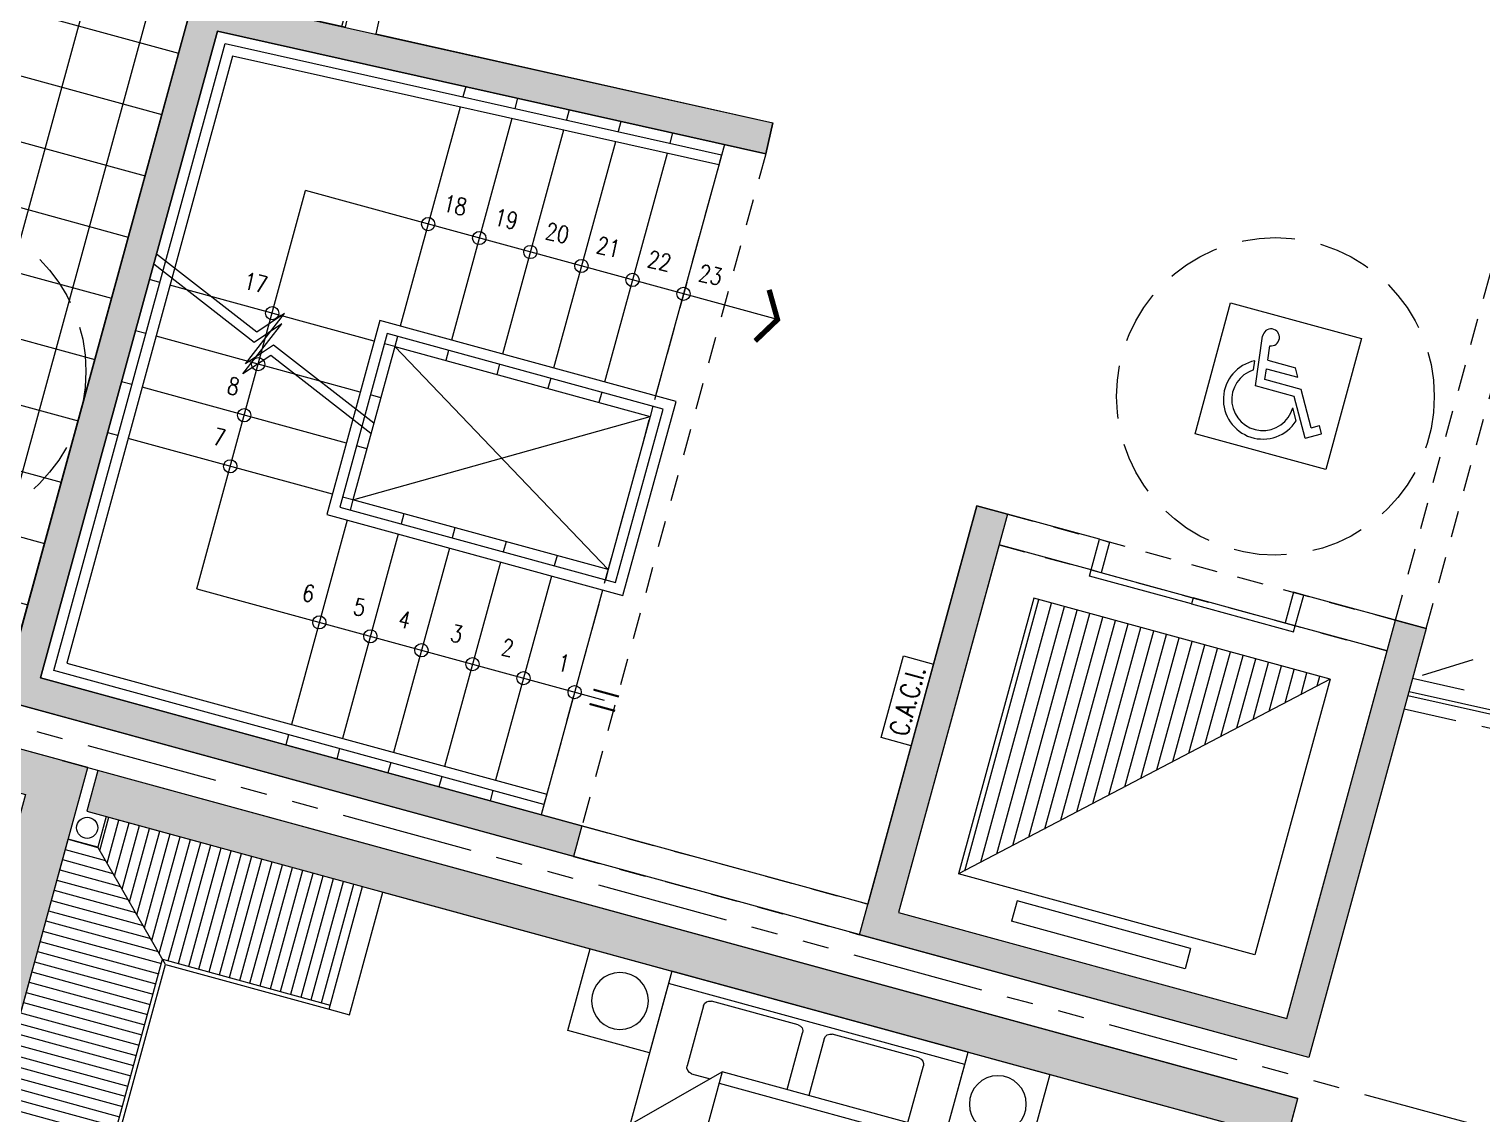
# Model space of a CAD drawing. Header units: millimetres. Extents: x 2471 to 2909, y 1327 to 1568.
# Drawn here: x 2601.69 to 2608.55, y 1396.13 to 1401.25 of the extents above; entities that cross this region are included whole.
import ezdxf
from ezdxf.enums import TextEntityAlignment as Align
from ezdxf.xclip import XClip

# ---------------------------------------------------------------- set-up
doc = ezdxf.new("R2010")
doc.units = ezdxf.units.MM
doc.header["$XCLIPFRAME"] = 2
doc.set_wipeout_variables(frame=1)
for name, pattern in [('ACAD_ISO07W100', [3, 0, -3]), ('HIDDEN', [0.375, 0.25, -0.125]), ('HIDDEN2', [0.1875, 0.125, -0.0625]), ('PHANTOM', [2.5, 1.25, -0.25, 0.25, -0.25, 0.25, -0.25])]:
    doc.linetypes.add(name, pattern=pattern)
doc.layers.get('0').update_dxf_attribs({"color": 251, "lineweight": 9})
for name, color, linetype, lineweight in [('A-02', 251, 'Continuous', 13), ('A-BARANDAS', 251, 'Continuous', 13), ('A-EJES', 251, 'PHANTOM', 13), ('A-EST HATCH', 251, 'Continuous', 13), ('A-EST PLACAS', 251, 'Continuous', 13), ('A-EST VIGAS', 251, 'HIDDEN2', 13), ('A-ESTRUCTURA-HATCH', 251, 'Continuous', 13), ('A-ESTRUCTURA-MUROS', 251, 'Continuous', 13), ('A-HATCH', 251, 'Continuous', 13), ('A-MOBILIARIO', 251, 'Continuous', 13), ('A-MURO BAJO', 251, 'Continuous', 13), ('A-MUROS', 251, 'Continuous', 13), ('A-PLACAS', 251, 'Continuous', 13), ('A-PROYECCIONES', 251, 'HIDDEN', 13), ('A-VIDRIOS', 251, 'Continuous', 13), ('A_50_TextoIndicaciones', 251, 'Continuous', 13), ('CLOSET', 251, 'Continuous', 13), ('HATCH', 251, 'Continuous', 13), ('RED-PLUVIAL', 251, 'Continuous', 13)]:
    doc.layers.add(name, color=color, linetype=linetype, lineweight=lineweight)
doc.styles.add('ROMANS', font='romans.shx', dxfattribs={"width": 0.8})

# ---------------------------------------------------------------- blocks, each defined once
blk = doc.blocks.new('A$C64a6e5d1')
at = {"layer": 'A-EJES', "ltscale": 0.5}
blk.add_line((33.92848621445592, 17.7965634195134, -1.093768650761717e-06), (2.188075434794882, 26.47454235795885, -1.077900599000259e-06), dxfattribs=at)
blk = doc.blocks.new('EST P2')
at = {"layer": 'A-ESTRUCTURA-HATCH'}
h = blk.add_hatch(dxfattribs=at)
h.set_pattern_fill('ANSI31', color=256, scale=0.02, angle=-1.27e-14)
h.set_pattern_definition([(44.99999999999999, (-226392.077087921, -8188163.059610654), (-0.04490128060534576, 0.04490128060534578), [])])
h.paths.add_polyline_path([(-3.609999800828518, 5.049997551366687), (-3.609999800828518, 4.849997551180422), (-44.78499944024952, 4.849997609853745), (-44.78499937866582, -0.150002358481288), (-46.98999937772169, -0.1500023575499654), (-46.9900000851776, -11.15000259596854), (-3.609999100299319, -11.15005090925843), (-3.609999100299319, -11.40005090925843), (-47.2400000844209, -11.40000240411609), (-47.2400001185888, 0.1499976376071572), (-45.03500012474251, 0.1499976441264153), (-45.03499907316291, 5.049739951267838)])
h.paths.add_polyline_path([(5.875668717751978, 4.849997540004551), (5.875668724213028, 5.04999746195972), (35.52999999574968, 5.049996704794466), (35.52999999574968, 4.849997699260712)])
h.paths.add_polyline_path([(35.5800006974896, -11.1500659417361), (71.88000514596933, -11.1501255556941), (71.88000514596933, -11.40006201900542), (35.5800006974896, -11.40000240504742)])
h.paths.add_polyline_path([(-3.559999100310961, -11.15003591496497), (35.53000069750124, -11.15003591496497), (35.53000069750124, -11.40006590355188), (-3.559999100310961, -11.40006590355188)])
edge = h.paths.add_edge_path()
edge.add_arc((63.30066905263811, -0.1500025354325771), 9.699999993899837, 359.9999991583288, 539.9999991583288)
edge.add_line((53.60066905873828, -0.1500023929402232), (53.80066905874992, -0.1500023929402232))
edge.add_arc((63.30066905263811, -0.1500025354325771), 9.499999993888196, -8.593905818088388e-07, 179.9999991406095, ccw=False)
edge.add_line((72.80066904652631, -0.150002677924931), (73.00066904653795, -0.150002677924931))
h.paths.add_polyline_path([(47.91501720307861, 5.049996227025986), (35.5800006974896, 5.049997347407043), (35.5800006974896, 4.849997348152101), (47.91501677152701, 4.849997607059777)])
edge = h.paths.add_edge_path()
edge.add_arc((63.30067374471555, -0.1500072186431491), 3.300005388408394, 0.001083006205986332, 49.99451370772372)
edge.add_line((65.42211837161449, 2.377740446478128), (65.42216933166492, -0.149981296621263))
edge.add_line((65.42216933166492, -0.149981296621263), (65.27216933167074, -0.149981296621263))
edge.add_line((65.27216933167074, -0.149981296621263), (65.27212526180665, 2.49638928938657))
edge.add_arc((63.30067374502263, -0.1500072187881225), 3.30000538810306, 53.3154749084723, 179.9999211762089)
edge.add_line((60.00066835692269, -0.1500026788562536), (59.80066835694015, -0.1500026788562536))
edge.add_arc((63.30067374503412, -0.1500072197542965), 3.500005388096913, 0.0010211384221179287, 179.9999256646022, ccw=False)
edge.add_line((66.80067913257517, -0.1499448418617249), (66.60066855713376, -0.1499448418617249))
edge.add_line((66.60066855713376, -0.1499448418617249), (66.60067913253442, -0.1499448418617249))
h.paths.add_polyline_path([(51.86500159354182, 4.849997512064874), (53.37567124812631, 4.84999814722687), (53.37566821934888, 5.049995731562376), (51.86500180145958, 5.049995731562376)])
at = {"layer": 'A-ESTRUCTURA-MUROS'}
blk.add_lwpolyline([(73.00066904653795, -0.150002677924931, 1), (53.60066905873828, -0.1500023929402232), (53.80066905874992, -0.1500023929402232, -1), (72.80066904652631, -0.150002677924931)], format="xyb", close=True, dxfattribs=at)
blk = doc.blocks.new('A$C47ad906b')
at = {"color": 240, "true_color": 0xed1f24}
blk.add_wipeout([(-17.953227682246578, 13.781539750052644), (-20.158227676092878, 13.781539743533344), (-20.15824051667005, 2.2315396962364957), (98.96177758846528, 2.2314800813328475), (98.96177758846528, 7.231536512030289), (99.79060074337289, 7.231536517618238), (100.08244148290318, 13.481702050892608), (99.93989140688643, 15.138389427373497), (99.30110331240823, 17.295654445486676), (98.43401861842264, 18.89098553555675), (96.58639996431083, 20.938140759489627), (95.15237524066232, 21.927706266133384), (93.56575523940259, 22.644318263925314), (92.37249825321024, 22.97520465503389), (90.38244163762641, 23.18153955880554), (88.35917990261694, 22.9681836155998), (87.11130341247112, 22.61333338531989), (85.586088504489, 21.912731525167715), (83.90738181590969, 20.703977129807228), (82.68623239790567, 19.385637073618724), (82.19387343895136, 18.681540035409867), (75.14678964553966, 18.681529056047978), (75.14678964553966, 19.131529056234243), (74.54678964556292, 19.131529056234243), (74.54678964556292, 18.681529056047978), (70.67177248169533, 18.681540081975953), (70.67177248169533, 19.131529056234243), (70.07177248171861, 19.13153871218671), (70.07177248171861, 18.68152943183665), (59.80800055223149, 18.68153988453554), (59.80800055223149, 19.531422669766428), (55.857828757489145, 19.53142267069775), (55.85782872460184, 18.68153897758141), (37.39177267651753, 18.68152980762531), (9.601772922989724, 18.681819274565285), (9.601772922989724, 19.13148368219842), (9.001772923013014, 19.13148368219842), (9.001772923013014, 18.681732758669128), (7.6574398078627866, 18.681538915028753), (7.6574398078627866, 19.531538932351367), (3.7074196984721866, 19.53153893328269), (3.707411108128582, 18.681841948335617), (-19.192632102418273, 18.681930037654993), (-19.192632124854427, 18.481540242908437), (-17.953227699679758, 18.48154010414156)], dxfattribs=at)
at = {"layer": 'A-MUROS'}
for centre, radius, start, end in [((90.3865414885804, 13.48165478673764), 9.699999998411663, 0.0009588945263567961, 180.0010031306734), ((90.3865414885804, 13.4816547872033), 9.499999999999945, 0.0004227246765926502, 180.0010121486575)]:
    blk.add_arc(centre, radius, start, end, dxfattribs=at)
blk.add_blockref('EST P2', (27.0858724443242, 13.63165717385709))
blk = doc.blocks.new('ESTR_PISO-1_PISO')
at = {"layer": 'HATCH'}
h = blk.add_hatch(color=256, dxfattribs=at)
h.dxf.hatch_style = 1
h.paths.add_polyline_path([(-26.45000000886381, 2.950000003033352), (-29.9000000088638, 2.950000003033352), (-29.90000000606983, 1.500000002741245), (-29.65000001128521, 1.50000000262483), (-29.65000001128521, 2.700000003033352), (-26.45000000886381, 2.700000003033352)])
h.paths.add_polyline_path([(-22.65000366250683, -2.530000005981407), (-18.74999998613441, -2.530000005981407), (-18.74999998613288, 2.869999992595268), (-22.44999998488044, 2.869999992595268), (-22.45000342059387, -0.5300005013042437), (-22.65000366250683, -0.5300002593523914), (-22.64999998484183, 3.11999999300599), (-18.49999998433253, 3.119999985222847), (-18.49999998433253, -2.780000005981378), (-22.65000366250683, -2.780000005981378)])
h.paths.add_polyline_path([(-29.90000001815997, -2.449999997157278), (-26.45000001034731, -2.449999997157278), (-26.45000001034731, -2.199999997223529), (-29.90000001815997, -2.199999997223529)])
h.paths.add_polyline_path([(-30.30000000718738, -6.800000003093373), (-22.39999965129812, -6.800000003093373), (-22.39999965129812, -7.100000336519088), (-30.30000000718738, -7.100000336519088)])
h.paths.add_polyline_path([(-20.85000004935182, -4.750003257845236), (-21.5500000280017, -4.750003257845236), (-21.55000002800205, -5.000003152987489), (-20.85000004935182, -5.000003152987489)])
h.paths.add_polyline_path([(-22.44999997200972, 4.919999993006002), (-22.4499999847813, 6.869999992998601), (-18.74999998478216, 6.869999992710461), (-18.74999998480502, 4.919999992745232), (-18.54999998481543, 4.919999992742305), (-18.54999998059867, 6.869999990180787), (-18.04999997781795, 6.869999993250929), (-18.049999979353, 7.119999992617892), (-22.44999995288214, 7.11999999270688), (-22.44999995288214, 13.72000001150502), (-22.649999985639, 13.72000001150502), (-22.64999998481278, 4.919999993006002)])
h.paths.add_polyline_path([(-26.45000000793158, 8.519999993329606), (-29.65000001128431, 8.519999993201452), (-29.65000001220403, 9.700000000067007), (-29.90000000791986, 9.699999999950592), (-29.90000000793157, 8.269999993201452), (-26.45000000793158, 8.269999993201452)])
h.paths.add_polyline_path([(-19.14999996774782, 8.919999992945293), (-15.74999999686031, 8.919999992945293), (-15.74999999686031, 9.169999994901076), (-19.14999996774782, 9.169999994901076)])
h.paths.add_polyline_path([(-20.64999997314962, 18.06999999368185), (-16.64999998155054, 18.06999999368185), (-16.64999998155054, 18.3199999853195), (-20.64999997314962, 18.3199999853195)])
h.paths.add_polyline_path([(-19.14999997234969, 13.72000000406877), (-15.74999998420117, 13.72000000406877), (-15.74999998420117, 13.46999999532017), (-19.14999997234969, 13.46999999532017)])
h.paths.add_polyline_path([(-29.80000000515398, 18.31999998400931), (-25.8000000027956, 18.31999998584587), (-25.8000000027956, 18.06999999389313), (-29.55000085984682, 18.07000099347016), (-29.55000000562754, 17.67000006339305), (-29.8000000057358, 17.66999998866669)])
h.paths.add_polyline_path([(-26.45000002318596, 13.36999999350763), (-29.90000001671172, 13.36999997327541), (-29.90000002318595, 14.21999999993523), (-29.55000002318599, 14.21999999993523), (-29.55000001817609, 13.61999999356124), (-26.45000002318596, 13.61999999356124)])
h.paths.add_polyline_path([(-23.12499998563788, 31.11999999606229), (-28.72500000894649, 31.11999999859427), (-28.72500000874743, 30.91999999607987), (-23.37499999896693, 30.91999999607987), (-23.37499999982811, 24.61999999335671), (-23.12499999982805, 24.61999999331505)])
h.paths.add_polyline_path([(-17.19999999597133, 25.66999999352174), (-17.19999999299523, 24.21999999983336), (-17.44999999150514, 24.21999999992067), (-17.44999998872862, 25.66999999353732)])
h.paths.add_polyline_path([(-29.00000264258932, 25.66999999605957), (-29.00000000495152, 24.21999999644663), (-29.25000000346131, 24.21999999635932), (-29.25000000174498, 25.66999999607276)])
h.paths.add_polyline_path([(-29.25000000524926, 28.36999999599811), (-28.20000000313672, 28.36999999595798), (-28.20000000314508, 28.06999999589402), (-29.2500000086593, 28.06999999591653)])
h.paths.add_polyline_path([(-17.1999999860779, 30.91999999963545), (-17.19999998563787, 31.11999999963544), (-23.07499998563787, 31.11999999963544), (-23.0749999860779, 30.91999999963545)])
at = {"layer": 'A-PLACAS', "elevation": 4.374361179999999e-07}
for points in [[(-23.12499998563788, 31.11999999606229), (-28.72500000894649, 31.11999999859427), (-28.72500000874743, 30.91999999607987), (-23.37499999896693, 30.91999999607987), (-23.37499999982811, 24.61999999335671), (-23.12499999982805, 24.61999999331505)], [(-17.1999999860779, 30.91999999963545), (-17.19999998563787, 31.11999999963544), (-23.07499998563787, 31.11999999963544), (-23.0749999860779, 30.91999999963545)]]:
    blk.add_lwpolyline(points, close=True, dxfattribs=at)
blk = doc.blocks.new('CAMA 2PLAZAS C_VELADOR')
at = {"layer": 'A-MOBILIARIO'}
for p, q in [((-1.849946584286015, -0.0599999755255567), (-1.849892390794678, -5.68e-14)), ((-1.849892390794678, -5.68e-14), (-0.3998923907946903, -5.68e-14)), ((-0.3998923907946903, -5.68e-14), (-0.3998923907946903, -0.0599999755255567))]:
    blk.add_line(p, q, dxfattribs=at)
at = {"layer": 'A-MOBILIARIO', "linetype": 'Continuous'}
for p, q in [((-1.849946584286129, -0.05999997552544301), (-0.3999458065079864, -0.05999997552544301)), ((-1.849946584286129, -1.900000000000034), (-1.849946584286129, -0.05999997552544301)), ((-0.3999458065079864, -0.05999997552544301), (-0.3999458065079864, -1.900000000000034)), ((-1.66327913984159, -0.3957744199699391), (-1.66327913984159, -0.1183955923233384)), ((-1.632657967488139, -0.0877744199698896), (-1.208566978861625, -0.0877744199698896)), ((-1.177945806508176, -0.1183955923233384), (-1.177945806508176, -0.3957744199699391)), ((-1.071945806508181, -0.3957744199699391), (-1.071945806508181, -0.1183955923233384)), ((-1.041324634154674, -0.0877744199698896), (-0.6172336455281596, -0.0877744199698896)), ((-0.5866124731747107, -0.1183955923233384), (-0.5866124731747107, -0.4118199142831715)), ((-1.849946584286129, -0.3959999755255126), (-0.7546124731747739, -0.3959999755255126)), ((-0.3999458065079864, -0.7506666421922433), (-0.7546124731747739, -0.3959999755255126)), ((-0.7546124731747739, -0.3959999755255126), (-0.7546124731747739, -0.7506666421922433)), ((-0.7546124731747739, -0.4519999755255526), (-1.849946584286129, -0.4519999755255526)), ((-0.6172336455281596, -0.4424410866366202), (-0.7081558065080742, -0.4424410866366202)), ((-0.7546124731747739, -0.7506666421922433), (-0.3999458065079864, -0.7506666421922433)), ((-0.3999458065079864, -1.900000000000034), (-1.849946584286129, -1.900000000000034))]:
    blk.add_line(p, q, dxfattribs=at)
at = {"layer": 'A-MOBILIARIO'}
for points in [[(-2.249946584286675, -0.3999999999999772), (-1.849946584286668, -0.3999999999999772), (-1.849946584286668, 0), (-2.249946584286675, 0)], [(-0.4000000000000057, -0.3999999999999772), (0, -0.3999999999999772), (0, 0), (-0.4000000000000057, 0)]]:
    blk.add_lwpolyline(points, close=True, dxfattribs=at)
for centre in [(-2.049946584286669, -0.1999999999999886), (-0.2000000000000028, -0.1999999999999886)]:
    blk.add_circle(centre, 0.1343855865280572, dxfattribs=at)
at = {"layer": 'A-MOBILIARIO', "linetype": 'Continuous'}
for centre, start, end in [((-1.632657967488139, -0.1183955923233384), 90, 180), ((-1.208566978861625, -0.1183955923233384), 0, 90), ((-1.041324634154674, -0.1183955923233384), 90, 180), ((-0.6172336455281596, -0.1183955923233384), 0, 90), ((-0.6172336455281596, -0.4118199142831715), 270, 0)]:
    blk.add_arc(centre, 0.0306211723534631, start, end, dxfattribs=at)
blk = doc.blocks.new('TORRE-B_PLAN-GEN')
at = {"layer": 'HATCH'}
h = blk.add_hatch(dxfattribs=at)
h.set_pattern_fill('_USER', color=256, scale=0.05000000000000002, angle=90, pattern_type=0)
h.set_pattern_definition([(90, (-23.20000020278076, 45.22000022166958), (-0.05000000000000004, 1.734723475976807e-18), [])])
h.paths.add_polyline_path([(-22.98000021883718, 46.57000022190687), (-22.98000021883672, 46.42000022625643), (-22.54500020791284, 45.99000022169412), (-21.72500020790221, 45.99000022178052), (-21.72500020519601, 46.57000022185593)])
h = blk.add_hatch(dxfattribs=at)
h.set_pattern_fill('_USER', color=256, scale=0.05000000000000002, pattern_type=0)
h.set_pattern_definition([(0, (-23.20000020278076, 45.22000022166958), (1.734723475976807e-18, 0.05000000000000004), [])])
h.paths.add_polyline_path([(-22.98000021883672, 46.42000022625643), (-23.12500020440757, 46.42000022625552), (-23.12500020233847, 45.02000021551748), (-22.54500020315299, 45.02000021533013), (-22.54500020791284, 45.99000022169412)])
at = {"layer": 'A-MUROS'}
for p, q in [((-23.25000020686093, 46.77000021833965, 1.877817000000354e-09), (-28.72500021461656, 46.77000022082439, 4.374185932000004e-07)), ((-23.25000020686093, 46.77000022181437, 3.788398600000363e-09), (-17.20000019130839, 46.77000022430002, 8.654556087000003e-07)), ((-17.20000019149802, 45.62000022142911, 4.280808823000004e-07), (-17.20000019130839, 46.77000022430002, 8.654556087000003e-07)), ((-22.98000021883718, 46.57000022178954, 4.369681417444331e-07), (-21.72500020612733, 46.57000022173861, 4.370826544000004e-07)), ((-22.98000021883718, 46.57000022076136, -4.337589426999999e-07), (-22.98000021883672, 46.42000022625643, -4.337589426999999e-07)), ((-21.72500020799589, 45.97000022169277), (-21.72500020519601, 46.57000022176771, 4.370826544000004e-07)), ((-21.62500020743664, 46.5700002217568), (-17.32000056321976, 46.5700002217568, 1.133165568900001e-06)), ((-21.62500020836887, 45.97000022166503), (-21.62500020557491, 46.5700002217859)), ((-23.12500020233892, 45.02000022167067, -9.239194461999996e-07), (-23.12500020440757, 46.42000022625552, 3.008674795176559e-07)), ((-22.98000021883672, 46.42000022625643, -4.337589426999999e-07), (-23.12500020465723, 46.42000022625552, -4.337589426999999e-07)), ((-21.72500020892676, 45.97000022169277), (-21.62500020929929, 45.97000022172188))]:
    blk.add_line(p, q, dxfattribs=at)
at = {"layer": 'CLOSET'}
blk.add_line((-22.52500020780963, 45.97000022169186), (-22.98000021883672, 46.42000022625643, -4.337589426999999e-07), dxfattribs=at)
for points in [[(-22.54500020315209, 45.02000022156653), (-22.54500020791284, 45.99000022169412), (-21.72500020985808, 45.9900002216641)], [(-22.52500020315347, 45.02000022166976), (-22.52500020780963, 45.97000022169186), (-21.72500020985899, 45.97000022166367)]]:
    blk.add_lwpolyline(points, dxfattribs=at)
at = {"layer": 'RED-PLUVIAL'}
blk.add_circle((-23.05250021174743, 46.49500022350821, -4.337589426999999e-07), 0.05000000000000002, dxfattribs=at)
blk.add_blockref('ESTR_PISO-1_PISO', (-2.056699486274738e-07, 15.65000022223057, -4.176229789999982e-08))
at = {"layer": 'A-MOBILIARIO', "extrusion": (3.602857030000002e-08, 4.49067596e-08, -0.9999999999999984), "zscale": -1}
blk.add_blockref('CAMA 2PLAZAS C_VELADOR', (20.60994639144833, 46.5700002210902, 7.607517899548917e-07), dxfattribs=at)
blk = doc.blocks.new('ESTRUC TIPICA')
at = {"layer": 'A-EST HATCH'}
h = blk.add_hatch(color=256, dxfattribs=at)
h.dxf.hatch_style = 1
h.paths.add_polyline_path([(-5.699999053002102, -10.14002152252942), (-5.949999053002102, -10.14002152252942), (-5.949999204167398, -8.340021025389433), (-5.699999204167398, -8.340021025389433)])
edge = h.paths.add_edge_path()
edge.add_line((-1.549987649341347, -11.34001780021936), (-4.499974569072947, -11.34001745376736))
edge.add_line((-4.499974569072947, -11.34001745376736), (-4.499974569072947, -11.19001745339483))
edge.add_line((-4.499974569072947, -11.19001745339483), (-1.549987650185358, -11.19001066312194))
edge.add_line((-1.549987650185358, -11.19001066312194), (-1.54998766668723, -11.34001780021936))
h.paths.add_polyline_path([(7.958442438393831e-07, -8.990007377229631), (-1.699888164206641, -8.990007466636598), (-1.699888164206641, -8.740007466636598), (7.958442438393831e-07, -8.740007377229631)])
h.paths.add_polyline_path([(-0.25, 0), (-0.2499991564254742, -2.64999524038285), (8.435745257884264e-07, -2.64999524038285), (0, 0)])
h.paths.add_polyline_path([(-12.24999856686918, -5.057081580162048e-07), (-12.24999856686918, -1.000000505708158), (-11.99999856686918, -1.000000505708158), (-11.99999856686918, -5.057081580162048e-07)])
h.paths.add_polyline_path([(-5.699999204167398, -4.10713255405426e-07), (-6.999999204155756, -4.116445779800415e-07), (-6.999999204155756, -0.250000411644578), (-5.949999204167398, -0.2500004107132554), (-5.949999204167398, -0.7000004108995199), (-5.699999204167398, -0.7000004108995199)])
h.paths.add_polyline_path([(-12.40635024168296, -8.340021944604814), (-12.29899131841375, -8.190021941438317), (-11.26000042405212, -8.190021993592381), (-11.26000043359818, -10.14002200681716), (-11.41000043359236, -10.14002200681716), (-11.4100003412168, -8.34002198651433)])
h.paths.add_polyline_path([(-10.45111816481221, -15.02696360647678), (-13.24806996583357, -14.89634721446782), (-13.08666098394315, -11.44002198893577), (-10.29061457005446, -11.44002198893577), (-10.29061457005446, -11.59002572763711), (-12.94350261837826, -11.59002563543618), (-13.09123594930861, -14.75350781809539), (-10.44412085809745, -14.87712690327317)])
h.paths.add_polyline_path([(-14.55688774012378, -11.6024406356737), (-14.70569924346637, -11.81035797484219), (-14.84632813953795, -14.82170927617699), (-14.99616484297439, -14.81471196934581), (-14.8534686571802, -11.75909284129739), (-14.67886460458976, -11.51513860560954)])
h.paths.add_polyline_path([(-9.052642240509158, -15.09227180387825), (-8.954679945949465, -12.99455794692039), (-8.804843242483912, -13.00155525375158), (-8.895808262139326, -14.94943240378052), (-6.997876688110409, -15.03806495759636), (-6.906911689962726, -13.09018781222403), (-6.757074986293446, -13.0971851143986), (-6.855037292116322, -15.19489896763116)])
at = {"layer": 'A-EST PLACAS'}
for points in [[(-10.45111816481221, -15.02696360647678), (-13.24806996583357, -14.89634721446782), (-13.08666098394315, -11.44002198893577), (-10.29061457005446, -11.44002198893577), (-10.29061457005446, -11.59002572763711), (-12.94350261837826, -11.59002563543618), (-13.09123594930861, -14.75350781809539), (-10.44412085809745, -14.87712690327317)], [(-9.052642240509158, -15.09227180387825), (-8.954679945949465, -12.99455794692039), (-8.804843242483912, -13.00155525375158), (-8.895808262139326, -14.94943240378052), (-6.997876688110409, -15.03806495759636), (-6.906911689962726, -13.09018781222403), (-6.757074986293446, -13.0971851143986), (-6.855037292116322, -15.19489896763116)]]:
    blk.add_lwpolyline(points, close=True, dxfattribs=at)
at = {"layer": 'A-EST VIGAS'}
for p, q in [((-10.44412085809745, -14.87712690327317), (-9.045644933794392, -14.94243510067463)), ((-10.45111816481221, -15.02696360647678), (-9.052642240509158, -15.09227180387825))]:
    blk.add_line(p, q, dxfattribs=at)
for points in [[(-6.906911165395286, -13.09018730558455), (-6.81817416701233, -11.19001749530435), (-4.499974569072947, -11.19001745339483)], [(-6.757074461667798, -13.09718460589647), (-6.675015619228361, -11.34001749474555), (-4.499974569072947, -11.34001749474555)], [(-10.49083254291327, -11.59002574905753), (-10.64390312845353, -14.8677971418947)], [(-10.2906145764282, -11.59002574719489), (-10.44412085757358, -14.87712689209729)], [(-8.804843242483912, -13.00155525375158), (-6.906911676953314, -13.09018772747368)], [(-8.811840543086873, -13.15139195788652), (-6.913908977556275, -13.24002443160862)]]:
    blk.add_lwpolyline(points, dxfattribs=at)
blk = doc.blocks.new('A$C4A3C426F')
h = blk.add_hatch()
h.set_pattern_fill('LINE', color=256, scale=0.5, angle=90.00000000000001, style=0)
h.set_pattern_definition([(90, (0.0250011861207895, -4.624999462626874), (-0.0625, 0), [])])
h.paths.add_polyline_path([(-0.099998813966522, -0.07222810108214617), (1.350001186103327, -0.07222810108214617), (1.350001186074223, 1.277771898545325)])
for p, q in [((0.2000011860800441, 1.427771898917854), (1.050001186056761, 1.427771898917854)), ((0.2000011860800441, 1.327771899290383), (0.2000011860800441, 1.427771898917854)), ((1.050001186085865, 1.32777189835906), (1.050001186056761, 1.427771898917854)), ((0.2000011860800441, 1.327771899290383), (1.050001186085865, 1.32777189835906)), ((-0.099998813966522, -0.07222810108214617), (-0.099998813966522, 1.277771899476647)), ((-0.099998813966522, 1.277771899476647), (1.350001186074223, 1.277771898545325)), ((-0.099998813966522, -0.07222810108214617), (1.350001186074223, 1.277771898545325)), ((1.350001186103327, -0.07222810108214617), (1.350001186074223, 1.277771898545325)), ((-0.099998813966522, -0.07222810108214617), (1.350001186103327, -0.07222810108214617))]:
    blk.add_line(p, q)
at = {"color": 4, "elevation": -1.093768654425453e-06}
for points in [[(0.6250011549564078, -0.272228142246604), (0.6250011535885278, -0.2422281410545111), (0.125001216219971, -0.2422281643375754), (0.125001217762474, -0.2722281627357006)], [(0.1750012244447134, -0.4222281612455845), (0.175001217488898, -0.2722281608730555), (0.125001217762474, -0.2722281627357006), (0.1250012245727703, -0.4222281640395522)], [(0.6250011549564078, -0.272228142246604), (0.6250011537922546, -0.2422281419858336), (1.125001169915777, -0.2422281224280596), (1.125001171021722, -0.2722281217575073)], [(1.075001176825026, -0.4222281230613589), (1.075001171178883, -0.2722281236201525), (1.125001171021722, -0.2722281217575073), (1.125001176638762, -0.4222281211987138)]]:
    blk.add_lwpolyline(points, close=True, dxfattribs=at)
blk = doc.blocks.new('Logodiscapacitados')
for p, q in [((0, 0.4800000000000039), (0.4800000000000006, 0.4800000000000039)), ((0, 0), (0, 0.4800000000000039)), ((0.4800000000000006, 0.4800000000000039), (0.4800000000000006, 0)), ((0.1622895875148025, 0.2199999999999989), (0.1402321431004445, 0.396275124752762)), ((0.1801584640612077, 0.3188172262367743), (0.1737248752472418, 0.370232143100452)), ((0.1801584640612077, 0.3188172262367743), (0.2815119124371392, 0.3188172262367743)), ((0.2988324205128343, 0.2888172262367732), (0.2815119124371357, 0.3188172262367885)), ((0.1405933719720309, 0.2725788990340021), (0.1365612756047483, 0.3048019561028781)), ((0.1887696174760585, 0.2500000000000142), (0.1839123875564219, 0.2888172262367732)), ((0.1839123875564148, 0.2888172262367732), (0.2988324205128343, 0.2888172262367732)), ((0.30392304845412, 0.2200000000000131), (0.1622895875148025, 0.2199999999999989)), ((0.3212435565298151, 0.2500000000000142), (0.1887696174760585, 0.2500000000000142)), ((0.3802627944162893, 0.0877756813566606), (0.30392304845412, 0.2200000000000131)), ((0.3912435565298189, 0.1287564434702091), (0.3212435565298257, 0.2500000000000142)), ((0.333689822862528, 0.1384424343472261), (0.3099987546255463, 0.1794765682192576)), ((0.3802627944162893, 0.0877756813566606), (0.43222431864335, 0.1177756813566617)), ((0.3912435565298189, 0.1287564434702091), (0.4172243186433528, 0.1437564434701954)), ((0.43222431864335, 0.1177756813566617), (0.4172243186433528, 0.1437564434701954)), ((0.4800000000000006, 0), (0, 0))]:
    blk.add_line(p, q)
for centre, radius, start, end in [((0.1699999999999981, 0.4000000000000057), 0.03, 277.1323942720812, 187.1323942720811), ((0.1999999999999993, 0.1800000000000068), 0.14, 116.9449202910999, 342.7321100426033), ((0.1999999999999993, 0.1800000000000068), 0.11, 122.6877407454016, 359.7273586810887)]:
    blk.add_arc(centre, radius, start, end)
blk = doc.blocks.new('*U202')
for p, q in [((-0.04999999999997709, 0.9549999999999841), (-0.04999999999997709, 1)), ((0.1000000000000001, 0.9649999999999748), (0.05500000000001261, 0.9649999999999748)), ((0.05500000000001261, 0.9549999999999841), (0.05500000000001261, 0.9649999999999748)), ((0.1000000000000001, 0.9649999999999748), (0.1000000000000002, 1)), ((0.05500000000001261, 0.9549999999999841), (-0.04999999999997709, 0.9549999999999841)), ((0.0550000000000125, 0.04499999999998749), (-0.0499999999999773, 0.04499999999998749)), ((-0.0499999999999773, 0.04499999999998749), (-0.0499999999999773, 0)), ((0.0550000000000125, 0.04499999999998749), (0.0550000000000125, 0.03499999999999662)), ((0.1, 0.03499999999999662), (0.0550000000000125, 0.03499999999999662)), ((0.1, 0.03499999999999662), (0.1, 0))]:
    blk.add_line(p, q)
blk.add_lwpolyline([(1.029999999999996, 0.06999999999999708), (1.029999999999996, 0.03499999999999638), (0.1, 0.03499999999999662), (0.1, 0.06999999999999731)], close=True)
at = {"color": 7, "linetype": 'HIDDEN2'}
blk.add_arc((0.09946740176722557, 0.033762216361475), 0.9312379359416492, 2.230145855365211, 89.96723111097609, dxfattribs=at)
blk = doc.blocks.new('A$C39d75de1')
at = {"layer": 'A-PROYECCIONES'}
for p, q in [((0.6285491465241648, 1.460211392492056), (1.441727943805745, 0.8781981393694878)), ((0.5412471252784599, 1.338234531693161), (1.354425911064027, 0.7562212655320764))]:
    blk.add_line(p, q, dxfattribs=at)
at = {"layer": 'A-MOBILIARIO', "rotation": 234.4077125903867}
blk.add_blockref('*U202', (0.5994739187008236, 1.419587999582291), dxfattribs=at)
blk = doc.blocks.new('P1 A')
at = {"layer": 'A-HATCH'}
h = blk.add_hatch(dxfattribs=at)
h.set_pattern_fill('_USER', color=256, scale=0.3, angle=-2.673747289657932, double=1, pattern_type=0)
h.set_pattern_definition([(357.326252710342, (-13.24107207851269, -14.74665362762392), (0.01399462746086201, 0.2996734062312364), []), (87.32625271034208, (-13.24107207851269, -14.74665362762392), (-0.2996734062312364, 0.01399462746086202), [])])
h.paths.add_polyline_path([(-14.06929715890222, -10.92133213767886), (-13.96359978405478, -10.99701588656842), (-13.17786351298703, -9.899199065462618), (-12.84118991698854, -10.1401651818502), (-12.36000010159785, -10.14016512259306), (-12.36000010662313, -11.44016510725288), (-13.08666040106199, -11.44016521705419), (-13.24107208386779, -14.74665374124527), (-14.83933028699614, -14.67201580202311), (-14.70569870485708, -11.81050120296061)])
for p, q in [((-12.46389933470421, -14.18229337224841), (-12.37293427279003, -12.23441622687608)), ((-10.06544904624828, -12.34217483831674), (-12.37293427279003, -12.23441622687608)), ((-10.58792408699885, -13.66924675183475), (-11.80157671035052, -12.86175229588628)), ((-11.83656327477441, -13.61093580445379), (-10.55293751768552, -12.92006323302269)), ((-12.46389933470421, -14.18229337224841), (-10.4710708980427, -14.27535764502466))]:
    blk.add_line(p, q)
for points in [[(-11.81907000699796, -13.23634409161389), (-12.36154811577656, -12.97998980341584), (-12.47084319526114, -13.09424647877097), (-12.34266606257081, -12.82300742810697), (-12.45196113670029, -12.93726409694284), (-12.99443925386079, -12.68090982085198)], [(-11.82140255560883, -13.28628959881246), (-12.36388056007929, -13.02993537487567), (-12.47317563467443, -13.1441920502308), (-12.34499849499919, -12.87295299677283), (-12.45429357355245, -12.98720966374606), (-12.99677157802292, -12.73085544260323)]]:
    blk.add_lwpolyline(points)
blk.add_lwpolyline([(-9.137457697463859, -13.76200976131588), (-8.990832148862708, -13.76885748097778), (-9.009491653226021, -14.16842202192277), (-9.156117201827172, -14.16157430226088)], close=True)
for centre in [(-11.7735874595099, -12.26240548214048), (-11.52385962060437, -12.27406766546995), (-11.27413178076752, -12.28572985345602), (-11.02440395187371, -12.29739203864813), (-10.7746761085444, -12.30905422942817), (-10.52494827033736, -12.32071641648293), (-12.40092351920687, -12.8337630415532), (-12.41258571604051, -13.08349088115722), (-12.42424790379376, -13.33321871982992), (-12.43591008665756, -13.58294655570865), (-11.86455251420632, -14.21028262378752), (-11.6148246867095, -14.22194480618566), (-11.36509685222775, -14.23360699417174), (-11.11536901099392, -14.24526918402046), (-10.8656411653363, -14.25693137107521), (-10.61591332945757, -14.2685935637179)]:
    blk.add_circle(centre, 0.03124999999999998)
at = {"layer": 'A-BARANDAS'}
for points in [[(-10.49550196323328, -11.69016897959739), (-12.84806305616878, -11.69016886877001), (-12.98667939547234, -14.65842468852282), (-10.6392377159071, -14.76804923361272), (-10.64157015252643, -14.8179948032099), (-13.03895740052469, -14.7060378194052), (-12.89578256760508, -11.64016886802495), (-10.49316698363766, -11.64016897978366)], [(-10.44838150641665, -12.82483697125793), (-11.89680297118396, -12.75719628578156), (-11.94111928278365, -13.70616207366914), (-10.49269782802806, -13.77380275821418)], [(-10.50065951193467, -12.87245010307163), (-11.84918984076724, -12.80947429129958), (-11.88884127749846, -13.65854894185543), (-10.54031095774629, -13.72152475176484)]]:
    blk.add_lwpolyline(points, close=True, dxfattribs=at)
at = {"layer": 'A-HATCH'}
blk.add_lwpolyline([(-14.06929715890222, -10.92133213767886), (-13.96359978405478, -10.99701588656842), (-13.17786351298703, -9.899199065462618), (-12.84118991698854, -10.1401651818502), (-12.36000010159785, -10.14016512259306), (-12.36000010662313, -11.44016510725288), (-13.08666040106199, -11.44016521705419), (-13.24107208386779, -14.74665374124527), (-14.83933028699614, -14.67201580202311), (-14.70569870485708, -11.81050120296061)], close=True, dxfattribs=at)
at = {"layer": 'A-MURO BAJO'}
for p, q in [((-12.9503247673136, -12.80810622872889), (-13.00027033784211, -12.80577379094541)), ((-11.90146784605243, -12.85708742125064), (-12.90037919981189, -12.81043866744369)), ((-11.80157671035052, -12.86175229588628), (-11.85152227831789, -12.8594198581028)), ((-11.80157671035052, -12.86175229588628), (-11.83656327477441, -13.61093580445379)), ((-11.80157671035052, -12.86175229588628), (-10.55293751768552, -12.92006323302269)), ((-10.55293751768552, -12.92006323302269), (-10.58792408699885, -13.66924675183475)), ((-12.96198695599817, -13.05783406926423), (-13.01193252908782, -13.05550163148076)), ((-11.91313003310718, -13.10681525992334), (-12.91204138849646, -13.06016650704771)), ((-11.81323889973358, -13.11148013362765), (-11.86318446560547, -13.10914769584418)), ((-12.97364914444991, -13.30756190793693), (-13.02359470706217, -13.30522947108478)), ((-11.92479222062759, -13.35654309952736), (-12.92370357671537, -13.30989434572041)), ((-11.82490108702116, -13.361207974163), (-11.87484665266022, -13.35887553731084)), ((-12.98531133266881, -13.55728974288434), (-13.03525690436147, -13.55495730510086)), ((-11.93645440768235, -13.60627093074948), (-12.93536576539994, -13.5596221797365)), ((-11.83656327896536, -13.61093580631644), (-11.88650883971498, -13.60860336853296)), ((-10.58792408769735, -13.66924674624682), (-11.83656327477441, -13.61093580445379))]:
    blk.add_line(p, q, dxfattribs=at)
for points in [[(-11.74219429171428, -11.59016891943395), (-11.74452927107707, -11.64016892204166)], [(-11.49192183702037, -11.59016893060982), (-11.49425681638316, -11.64016893321753)], [(-11.24164937650569, -11.59016894271702), (-11.24398435586848, -11.64016894532472)], [(-10.99137691901781, -11.59016895482421), (-10.99371189884626, -11.64016895650059)], [(-10.74110445896879, -11.59016896600008), (-10.74343943879724, -11.64016896860779)], [(-10.49083200404205, -11.59016897810728), (-10.54827264258422, -12.82017209755361)], [(-11.74686425067269, -11.69016892092407), (-11.79691183990583, -12.7618611604172)], [(-11.49659179551311, -11.69016893303126), (-11.54718399727501, -12.77352334840328)], [(-11.24631933523126, -11.69016894420713), (-11.29745615813665, -12.78518553452671)], [(-10.99604687820904, -11.69016895724565), (-11.04772832179226, -12.79684772158146)], [(-10.74577441839286, -11.6901689674902), (-10.79800048405089, -12.80850990956754)], [(-11.79924427745648, -12.81180672815174), (-11.80157671500713, -12.86175229495496)], [(-11.54951643459283, -12.82346891520649), (-11.55184887214348, -12.87341448480368)], [(-11.2997885956873, -12.83513110319257), (-11.30212103323795, -12.88507667372108)], [(-11.05006075911008, -12.84679329117865), (-11.05239319666073, -12.89673885705054)], [(-10.80033292160154, -12.85845547916472), (-10.80266535915219, -12.90840103944868)], [(-10.55060508013487, -12.87011766528815), (-10.55293751768552, -12.92006323302269)], [(-11.8365632724461, -13.6109358128357), (-11.83889571022958, -13.66088138057023)], [(-11.58683543097943, -13.62259799057722), (-11.58916786922858, -13.67254356762499)], [(-11.33710759929166, -13.63426018042594), (-11.3394400368423, -13.68420575467974)], [(-11.08737975689367, -13.6459223674807), (-11.08971219490998, -13.69586794173449)], [(-11.8412281475474, -13.7108269492361), (-11.88787689925887, -14.70973830578953)], [(-10.83765192939684, -13.65758455453545), (-10.83998436694749, -13.7075301269266)], [(-10.58792408676602, -13.66924674531549), (-10.59025652408384, -13.71919231491268)], [(-11.59150030677922, -13.72248913629085), (-11.63814906291448, -14.72140049098164)], [(-11.34177247462578, -13.7341513233456), (-11.38842122657009, -14.73306267617375)], [(-11.09204463269346, -13.74581350946903), (-11.13869338580191, -14.7447248632285)], [(-10.84231680379965, -13.75747569745511), (-10.88896554456808, -14.75638704935193)], [(-10.59258896186732, -13.76913788357854), (-10.64390258984425, -14.86794037001312)], [(-11.89020933680952, -14.75968387445539), (-11.89254177436017, -14.80962943473935)], [(-11.64048150069796, -14.7713460596475), (-11.64281393801578, -14.82129161713749)], [(-11.39075366412074, -14.78300824483961), (-11.39308610120572, -14.83295380512357)], [(-11.14102582358539, -14.79467043189436), (-11.14335826090321, -14.84461599310965)], [(-10.8912979818859, -14.80633261708647), (-10.89363041897089, -14.85627818575233)]]:
    blk.add_lwpolyline(points, dxfattribs=at)
at = {"layer": 'A-MUROS'}
for p, q in [((-13.086660398148, -11.44016515465558), (-13.24107207851269, -14.74665362762392)), ((-12.21000007698029, -11.44016519290795), (-10.29061402780719, -11.44016527665883)), ((-10.29061403502494, -11.59016897810728), (-10.29061402780719, -11.44016527665883)), ((-13.09123540580988, -14.75365094935626), (-12.94350207973987, -11.5901688635546)), ((-12.94350207973987, -11.5901688635546), (-10.29061403432645, -11.59016898090124)), ((-8.954679402799982, -12.99470117224485), (-9.045644399288747, -14.9425783306557)), ((-8.35533261932217, -13.02269040795148), (-8.954679402799982, -12.99470117224485)), ((-8.36232992242806, -13.17252710463584), (-8.355332616761032, -13.02269040608883)), ((-7.36341857146256, -13.2191758258465), (-7.356421259974766, -13.0693391235742)), ((-6.757074442503679, -13.09732834065438), (-7.356421260906089, -13.0693391319561)), ((-6.757074442503679, -13.09732834065438), (-6.85503674396098, -15.19504219668091)), ((-8.811840034832883, -13.15153518879891), (-8.895807723559145, -14.94957563189894)), ((-8.36232992266089, -13.1725271074298), (-8.811840034832883, -13.15153518879891)), ((-6.913908459057737, -13.24016775099665), (-7.363418569599915, -13.21917582491517)), ((-6.997876149413813, -15.03820818571478), (-6.913908459057737, -13.24016775099665)), ((-6.85503674396098, -15.19504219668091), (-14.99616430494719, -14.81485519839555)), ((-9.045644399288747, -14.9425783306557), (-13.09123541069933, -14.75365105087042)), ((-8.895807723559145, -14.94957563189894), (-6.997876149413813, -15.03820818571478))]:
    blk.add_line(p, q, dxfattribs=at)
blk.add_lwpolyline([(-12.21000007697215, -11.4401651370552), (-12.20995638237285, -11.14016511768369), (-12.36000009349731, -11.14016511768369), (-12.36000010662313, -11.44016510725288)], dxfattribs=at)
at = {"layer": 'A-PROYECCIONES'}
for p, q in [((-3.249638782625723, -11.34016135802597), (-6.768415000799749, -13.34016914853931)), ((-6.768415000799749, -13.34016914853931), (-3.249638950729448, -13.34016924539685)), ((-6.775419933998663, -13.49016914704919), (-3.099638959204484, -13.49016925135732))]:
    blk.add_line(p, q, dxfattribs=at)
for points, const_width in [([(-10.13453488638409, -12.21381177196384), (-10.06544904624828, -12.34217483831674), (-10.14619914144062, -12.46353938525647)], 0.02499999999999998), ([(-10.53187047112517, -14.23748078012943), (-10.40700648985587, -14.24331073651195)], 0.00999999999999999), ([(-10.53513583009847, -14.30740338193357), (-10.41027195523277, -14.31323562285036)], 0.009999999999999992)]:
    blk.add_lwpolyline(points, dxfattribs=dict(at, const_width=const_width))
for centre, radius in [((-7.691726211735684, -12.18254805637628), 0.7499999999999994), ((-13.93080797213845, -13.45789137298346), 0.7499999999999992)]:
    blk.add_circle(centre, radius, dxfattribs=at)
at = {"layer": 'A-VIDRIOS', "ltscale": 0.00025}
for p, q in [((-6.772384462922517, -13.4251691419828), (-3.24963895142794, -13.42516929099441)), ((-6.771450471410233, -13.40516914708644), (-3.249638950496617, -13.40516929423541))]:
    blk.add_line(p, q, dxfattribs=at)
blk.add_blockref('ESTRUC TIPICA', (5.384928698504154e-07, -0.0001432281184214901))
at = {"xscale": 1.333333333333475, "yscale": 1.333333333333475, "zscale": 1.333333333333475, "rotation": 357.3888672209172}
blk.add_blockref('Logodiscapacitados', (-8.023639815205414, -12.43769196236611), dxfattribs=at)
at = {"extrusion": (0, 0, -1), "xscale": -1, "zscale": -1, "rotation": 182.673744662106}
blk.add_blockref('A$C4A3C426F', (7.251252562550533, -13.49693870546401), dxfattribs=at)
at = {"layer": 'A-02', "rotation": 305.5922872806102}
blk.add_blockref('A$C39d75de1', (-13.76323761319576, -10.4789048434448), dxfattribs=at)
at = {"style": 'ROMANS', "width": 0.8}
blk.add_text('C.A.C.I.', height=0.09000000000000001, rotation=87.32625264119805, dxfattribs=at).set_placement((-9.073474675461355, -13.96521589161933), align=Align.MIDDLE_CENTER)
at = {"layer": 'A_50_TextoIndicaciones', "style": 'ROMANS', "width": 0.8}
for s, p in [('18', (-11.72360802073747, -12.18723268156976, 1.093768654425453e-06)), ('19', (-11.47388017740816, -12.19889487048716, 1.073256794104706e-06)), ('20', (-11.22415233780414, -12.21055705754191, 1.017368922254989e-06)), ('21', (-10.9744245086775, -12.22221924459666, 1.09376046897311e-06)), ('22', (-10.72469666534819, -12.23388143444538, 1.09376046897311e-06)), ('23', (-10.47496882527851, -12.24554361963749, 1.093768654425453e-06))]:
    blk.add_text(s, height=0.08, dxfattribs=at).set_placement(p)
for s, p in [('17', (-12.45299985636741, -12.75093636663735)), ('8', (-12.4763242409543, -13.25039204584539)), ('7', (-12.48798642172262, -13.5001198807928)), ('6', (-11.91662886021443, -14.12745595073432)), ('5', (-11.66690102177456, -14.13911813592643)), ('4', (-11.44647458712355, -14.14941196238727)), ('3', (-11.19256083182775, -14.16126963032514)), ('2', (-10.94283299688034, -14.17293182017386)), ('1', (-10.66798967523285, -14.18576688693941))]:
    blk.add_text(s, height=0.08, dxfattribs=at).set_placement(p, align=Align.RIGHT)

msp = doc.modelspace()

# ---------------------------------------------------------------- block references
at = {"color": 1}
msp.add_blockref('A$C64a6e5d1', (2575.878941199735, 1377.926736980495), dxfattribs=at)

# ---------------------------------------------------------------- next in the draw order: block references
at = {"linetype": 'ACAD_ISO07W100'}
ref = msp.add_blockref('A$C47ad906b', (2601.728454235148, 1500.834873529901, -2.304718188154694e-09), dxfattribs=dict(at, rotation=257.382711444673))
XClip(ref).set_block_clipping_path([(-32.77710999548435, 2.2226421867962927), (98.96615245100111, 2.2311685525346547), (98.96582661475986, 7.231224972754717), (99.7946497676894, 7.231278989929706), (100.08608320448548, 13.481463528471068), (100.176612354815, 17.314981514588), (100.32678451668471, 20.530439506517723), (97.17119621951133, 20.67732101166621), (93.53380543459207, 23.280716648325324), (85.41223580669612, 23.279833930078894), (85.41217793151736, 21.808750877389684), (84.86857534665614, 21.459551773732528), (84.2744105560705, 21.01401810324751), (83.7236675163731, 20.53151851356961), (83.22179840318859, 20.020823718979955), (82.91194829251617, 19.664258553879336), (82.69026670884341, 19.38575214636512), (82.420844219625, 19.017134400783107), (81.52532524056733, 21.681570396991447), (-19.037432584911585, 21.6816708042752), (-22.95227990951389, 17.248210166580975), (-26.321719695813954, 13.732875738991424), (-31.40991248935461, 12.208078899187967), (-35.66280288435519, 13.13839321071282)])

# ---------------------------------------------------------------- next in the draw order: block references
at = {"rotation": 344.7077888221265}
msp.add_blockref('TORRE-B_PLAN-GEN', (2611.939212950637, 1346.549863355053, 4.783748834999999e-07), dxfattribs=at)

# ---------------------------------------------------------------- next in the draw order: block references
at = {"rotation": 347.3825033463738}
msp.add_blockref('P1 A', (2617.743931487631, 1409.724109380325, -7.21074314620438e-07), dxfattribs=at)

doc.saveas('drawing.dxf')
